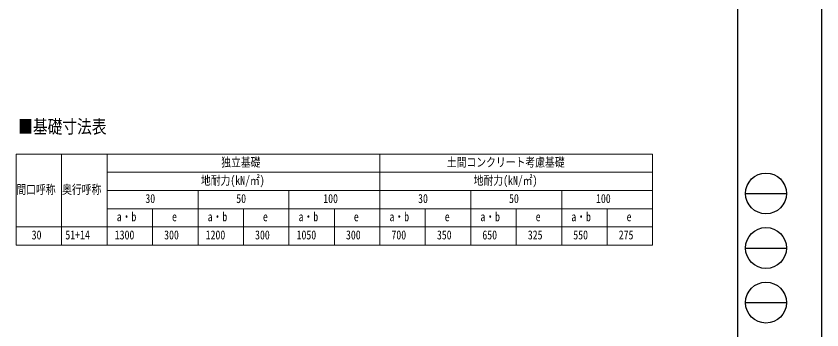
# Model space of a CAD drawing. Units: millimetres, scale not verified. Extents: x -12615 to 12615, y -8910 to 8910.
# Drawn here: x 3752 to 12615, y -3450 to 0 of the extents above; entities that cross this region are included whole.
import ezdxf
from ezdxf.enums import TextEntityAlignment as Align

# ---------------------------------------------------------------- set-up
doc = ezdxf.new("R2010")
doc.units = ezdxf.units.MM
doc.header["$LTSCALE"] = 50
doc.layers.add('0-1_TABLE1', color=7, linetype='Continuous', lineweight=18)
doc.layers.add('0-2_USER1', color=3, linetype='Continuous')
doc.layers.add('0-7_YKK_ZWAK', color=7, linetype='Continuous')
doc.styles.add('ＭＳ ゴシック', font='')
doc.styles.get('ＭＳ ゴシック').set_extended_font_data('MS Gothic')

msp = doc.modelspace()

# ---------------------------------------------------------------- linework, layer by layer
at = {"layer": '0-1_TABLE1'}
for p, q in [((3753.06, -1517.46), (10753.06, -1517.46)), ((3753.06, -1517.46), (3753.06, -2517.46)), ((4253.06, -1517.46), (4253.06, -2517.46)), ((4753.06, -1517.46), (4753.06, -2517.46)), ((7753.06, -1517.46), (7753.06, -2517.46)), ((4753.06, -1717.46), (10753.06, -1717.46)), ((4753.06, -1917.46), (10753.06, -1917.46)), ((5753.06, -1917.46), (5753.06, -2517.46)), ((6753.06, -1917.46), (6753.06, -2517.46)), ((8753.06, -1917.46), (8753.06, -2517.46)), ((4753.06, -2117.46), (10753.06, -2117.46)), ((8253.06, -2117.46), (8253.06, -2517.46)), ((9253.06, -2117.46), (9253.06, -2517.46)), ((10253.06, -2117.46), (10253.06, -2517.46)), ((3753.06, -2317.46), (10753.06, -2317.46)), ((3753.06, -2517.46), (10753.06, -2517.46))]:
    msp.add_line(p, q, dxfattribs=at)
for points in [[(10753.06, -1517.46), (10753.06, -2117.46), (10753.06, -2517.46)], [(9753.06, -1917.46), (9753.06, -2317.46), (9753.06, -2517.46)], [(5253.06, -2117.46), (5253.06, -2317.46), (5253.06, -2517.46)], [(6253.06, -2117.46), (6253.06, -2317.46), (6253.06, -2517.46)], [(7253.06, -2117.46), (7253.06, -2317.46), (7253.06, -2517.46)]]:
    msp.add_lwpolyline(points, dxfattribs=at)
at = {"layer": '0-7_YKK_ZWAK'}
for p, q in [((11685.06, 8325), (11685.06, -7575)), ((11775.06, -1950), (12225.06, -1950)), ((11775.06, -2550), (12225.06, -2550)), ((11775.06, -3150), (12225.06, -3150))]:
    msp.add_line(p, q, dxfattribs=at)
msp.add_lwpolyline([(-12615, -8910), (12615, -8910), (12615, 8910), (-12615, 8910)], close=True, dxfattribs=at)
for centre in [(12000.06, -1950), (12000.06, -2550), (12000.06, -3150)]:
    msp.add_circle(centre, 225, dxfattribs=at)

# ---------------------------------------------------------------- texts
at = {"layer": '0-1_TABLE1', "style": 'ＭＳ ゴシック', "width": 0.8}
for s, p in [('独立基礎', (6008.26, -1684.96)), ('土間コンクリート考慮基礎', (8489.86, -1684.96)), ('地耐力(kN/㎡)', (5785.06, -1884.96)), ('地耐力(kN/㎡)', (8785.06, -1884.96)), ('間口呼称', (3754.66, -1984.96)), ('奥行呼称', (4258.26, -1984.96)), ('30', (5173.86, -2084.96)), ('50', (6173.86, -2084.96)), ('100', (7130.66, -2084.96)), ('30', (8173.86, -2084.96)), ('50', (9173.86, -2084.96)), ('100', (10130.66, -2084.96)), ('a・b', (4859.06, -2284.96)), ('e', (5467.06, -2284.96)), ('a・b', (5859.06, -2284.96)), ('e', (6467.06, -2284.96)), ('a・b', (6859.06, -2284.96)), ('e', (7467.06, -2284.96)), ('a・b', (7859.06, -2284.96)), ('e', (8467.06, -2284.96)), ('a・b', (8859.06, -2284.96)), ('e', (9467.06, -2284.96)), ('a・b', (9859.06, -2284.96)), ('e', (10467.06, -2284.96)), ('30', (3923.86, -2484.96)), ('51+14', (4294.26, -2484.96)), ('1300', (4837.46, -2484.96)), ('300', (5380.66, -2484.96)), ('1200', (5837.46, -2484.96)), ('300', (6380.66, -2484.96)), ('1050', (6837.46, -2484.96)), ('300', (7380.66, -2484.96)), ('700', (7880.66, -2484.96)), ('350', (8380.66, -2484.96)), ('650', (8880.66, -2484.96)), ('325', (9380.66, -2484.96)), ('550', (9880.66, -2484.96)), ('275', (10380.66, -2484.96))]:
    msp.add_text(s, height=98.97, dxfattribs=at).set_placement(p, align=Align.BOTTOM_LEFT)
at = {"layer": '0-2_USER1', "style": 'ＭＳ ゴシック', "width": 0.8}
msp.add_text('■基礎寸法表', height=148.5, dxfattribs=at).set_placement((3774.4, -1333.5), align=Align.BOTTOM_LEFT)

doc.saveas('drawing.dxf')
